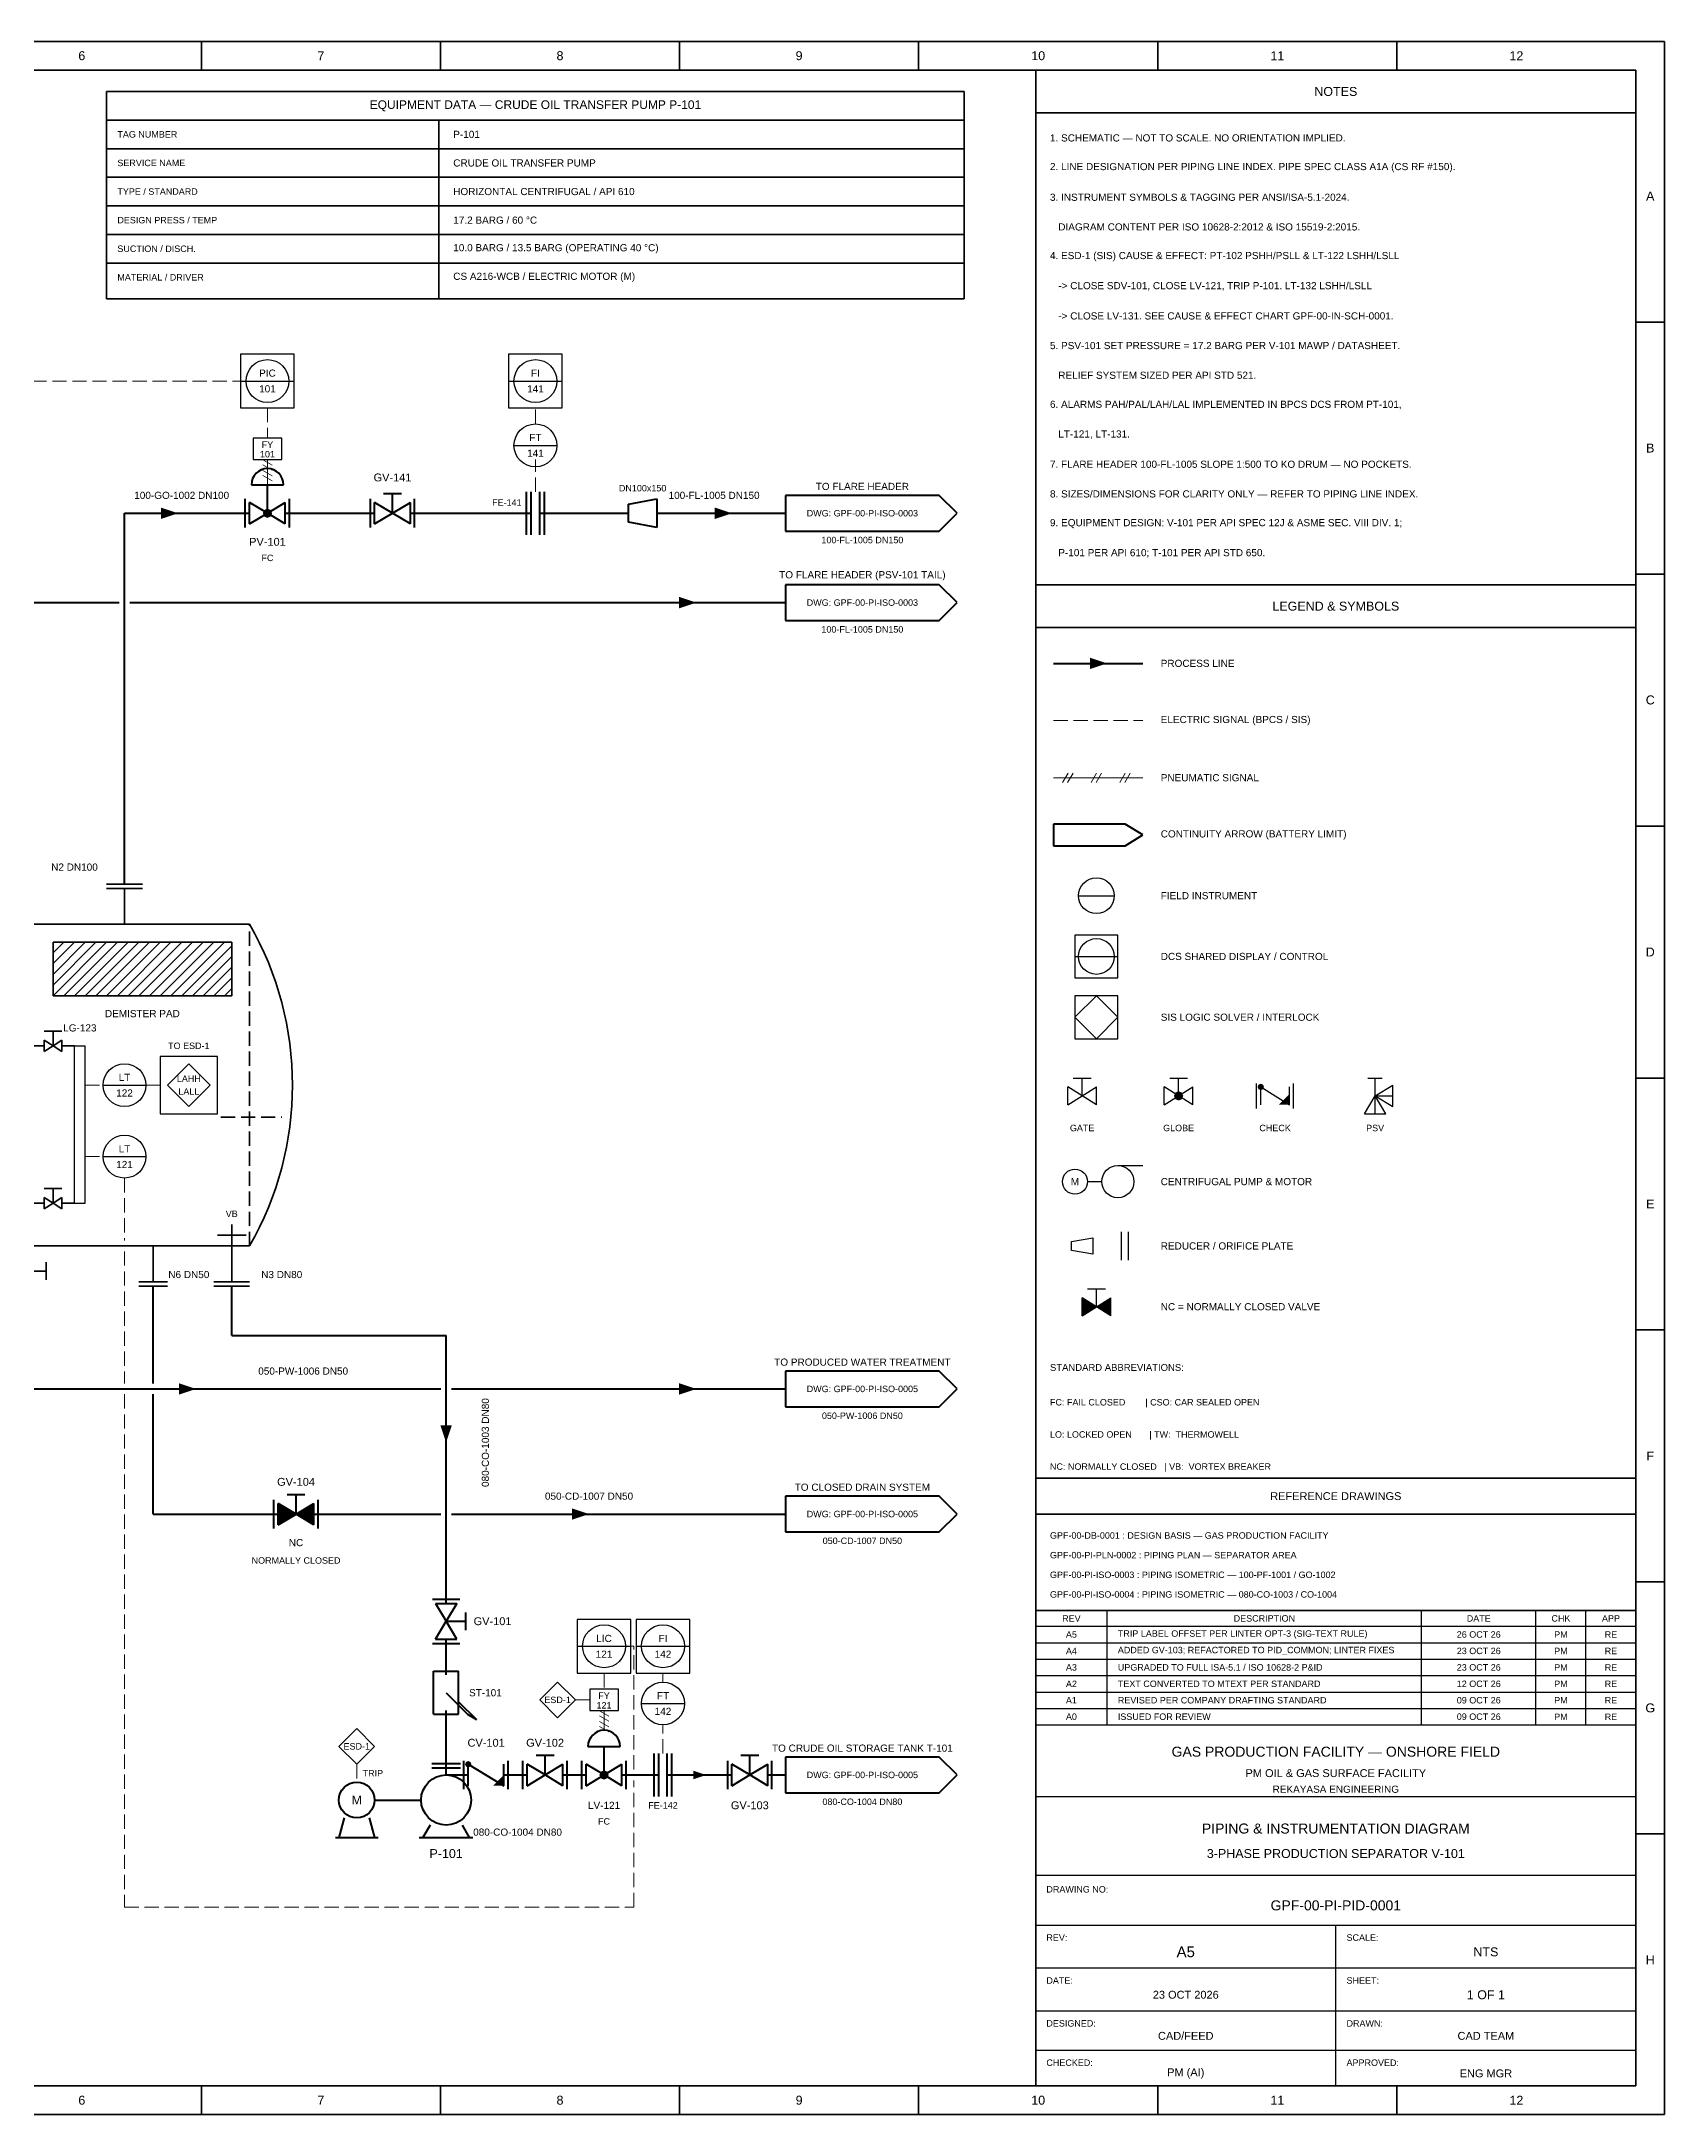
# Model space of a CAD drawing. Header units: millimetres. Extents: x 10 to 831, y 7 to 587.
# Drawn here: x 377 to 831, y 7 to 587 of the extents above; entities that cross this region are included whole.
import ezdxf

# ---------------------------------------------------------------- set-up
doc = ezdxf.new("R2010")
doc.units = ezdxf.units.MM
for name, color, linetype, lineweight in [('REF-EQUIP', 7, 'Continuous', 35), ('REF-FRAME', 7, 'Continuous', 35), ('REF-HATCH', 7, 'Continuous', 13), ('REF-PROC', 7, 'Continuous', 50), ('REF-SIG', 7, 'Continuous', 13), ('REF-SIGP', 7, 'Continuous', 13), ('REF-SYM', 7, 'Continuous', 25), ('REF-TEXT', 7, 'Continuous', 18), ('REF-TITLE', 7, 'Continuous', 25)]:
    doc.layers.add(name, color=color, linetype=linetype, lineweight=lineweight)
doc.styles.add('ARIAL', font='arial.ttf')

msp = doc.modelspace()

# ---------------------------------------------------------------- linework, layer by layer
at = {"layer": 'REF-EQUIP'}
for p, q in [((395, 573), (395, 515)), ((635, 573), (395, 573)), ((635, 515), (635, 573)), ((395, 565), (635, 565)), ((488, 515), (488, 565)), ((395, 557), (635, 557)), ((395, 549), (635, 549)), ((395, 541), (635, 541)), ((395, 533), (635, 533)), ((395, 525), (635, 525)), ((395, 515), (635, 515)), ((395, 351.2), (405, 351.2)), ((395, 350), (405, 350)), ((400, 340), (400, 350)), ((135, 340), (435, 340)), ((435, 339.6), (435, 340)), ((435, 334), (435, 338)), ((380, 335), (380, 320)), ((430, 335), (380, 335)), ((430, 320), (430, 335)), ((435, 328.4), (435, 332.4)), ((435, 322.8), (435, 326.8)), ((380, 320), (430, 320)), ((435, 317.2), (435, 321.2)), ((435, 311.6), (435, 315.6)), ((377.5, 310.1), (382.5, 310.1)), ((377.5, 304.4), (377.5, 307.6)), ((380, 306), (377.5, 307.6)), ((380, 306), (380, 310.1)), ((380, 306), (382.5, 307.6)), ((382.5, 304.4), (382.5, 307.6)), ((435, 306), (435, 310)), ((374, 306), (377.5, 306)), ((377.5, 304.4), (380, 306)), ((382.5, 304.4), (380, 306)), ((382.5, 306), (386, 306)), ((435, 300.4), (435, 304.4)), ((435, 294.8), (435, 298.8)), ((435, 289.2), (435, 293.2)), ((427, 286), (431, 286)), ((432.6, 286), (436.6, 286)), ((435, 283.6), (435, 287.6)), ((438.2, 286), (442.2, 286)), ((443.8, 286), (444, 286)), ((435, 278), (435, 282)), ((435, 272.4), (435, 276.4)), ((435, 266.8), (435, 270.8)), ((374, 262), (377.5, 262)), ((377.5, 266.1), (382.5, 266.1)), ((377.5, 260.4), (377.5, 263.6)), ((380, 262), (377.5, 263.6)), ((377.5, 260.4), (380, 262)), ((380, 262), (380, 266.1)), ((380, 262), (382.5, 263.6)), ((382.5, 260.4), (380, 262)), ((382.5, 260.4), (382.5, 263.6)), ((382.5, 262), (386, 262)), ((435, 261.2), (435, 265.2)), ((430, 250), (430, 256)), ((435, 255.6), (435, 259.6)), ((135, 250), (435, 250)), ((408, 250), (408, 240)), ((426, 253), (434, 253)), ((430, 250), (430, 240)), ((435, 250), (435, 254)), ((378.1, 240.5), (378.1, 245.5)), ((374, 243), (378.1, 243)), ((404, 240), (412, 240)), ((404, 238.8), (412, 238.8)), ((425, 240), (435, 240)), ((425, 238.8), (435, 238.8))]:
    msp.add_line(p, q, dxfattribs=at)
msp.add_arc((356.625, 295), 90.375, 330.137166, 389.862834, dxfattribs=at)
at = {"layer": 'REF-FRAME'}
for p, q in [((831, 587), (10, 587)), ((421.5, 579), (421.5, 587)), ((488.417, 579), (488.417, 587)), ((555.333, 579), (555.333, 587)), ((622.25, 579), (622.25, 587)), ((689.167, 579), (689.167, 587)), ((756.083, 579), (756.083, 587)), ((831, 7), (831, 587)), ((823, 579), (20, 579)), ((655, 15), (655, 579)), ((823, 15), (823, 579)), ((655, 567), (823, 567)), ((823, 508.5), (831, 508.5)), ((655, 435), (823, 435)), ((823, 438), (831, 438)), ((655, 423), (823, 423)), ((823, 367.5), (831, 367.5)), ((823, 297), (831, 297)), ((823, 226.5), (831, 226.5)), ((655, 185), (823, 185)), ((655, 175), (823, 175)), ((823, 156), (831, 156)), ((655, 148), (823, 148)), ((823, 85.5), (831, 85.5)), ((20, 15), (823, 15)), ((421.5, 7), (421.5, 15)), ((488.417, 7), (488.417, 15)), ((555.333, 7), (555.333, 15)), ((622.25, 7), (622.25, 15)), ((689.167, 7), (689.167, 15)), ((756.083, 7), (756.083, 15)), ((10, 7), (831, 7))]:
    msp.add_line(p, q, dxfattribs=at)
at = {"layer": 'REF-HATCH'}
for p, q in [((380, 320), (395, 335)), ((380, 323), (392, 335)), ((380, 326), (389, 335)), ((380, 329), (386, 335)), ((380, 332), (383, 335)), ((383, 320), (398, 335)), ((386, 320), (401, 335)), ((389, 320), (404, 335)), ((392, 320), (407, 335)), ((395, 320), (410, 335)), ((398, 320), (413, 335)), ((401, 320), (416, 335)), ((404, 320), (419, 335)), ((407, 320), (422, 335)), ((410, 320), (425, 335)), ((413, 320), (428, 335)), ((416, 320), (430, 334)), ((419, 320), (430, 331)), ((422, 320), (430, 328)), ((425, 320), (430, 325)), ((428, 320), (430, 322))]:
    msp.add_line(p, q, dxfattribs=at)
at = {"layer": 'REF-PROC'}
for p, q in [((433.8, 451), (433.8, 459)), ((435.5, 463), (444.5, 463)), ((440, 455), (440, 463)), ((446.2, 451), (446.2, 459)), ((468.8, 451), (468.8, 459)), ((472.5, 460.5), (477.5, 460.5)), ((475, 455), (475, 460.5)), ((481.2, 451), (481.2, 459)), ((512.5, 449), (512.5, 461)), ((513.8, 449), (513.8, 461)), ((516.2, 449), (516.2, 461)), ((517.5, 449), (517.5, 461)), ((541, 457.5), (549, 459)), ((549, 459), (549, 451)), ((585, 460), (585, 450)), ((628, 460), (585, 460)), ((633, 455), (628, 460)), ((400, 351.2), (400, 455)), ((400, 455), (435, 455)), ((435, 452), (435, 458)), ((440, 455), (435, 458)), ((435, 452), (440, 455)), ((440, 455), (445, 458)), ((445, 452), (440, 455)), ((445, 452), (445, 458)), ((445, 455), (470, 455)), ((470, 452), (470, 458)), ((475, 455), (470, 458)), ((470, 452), (475, 455)), ((475, 455), (480, 458)), ((480, 452), (475, 455)), ((480, 452), (480, 458)), ((480, 455), (513.8, 455)), ((516.2, 455), (541, 455)), ((541, 452.5), (541, 457.5)), ((549, 451), (541, 452.5)), ((549, 455), (585, 455)), ((628, 450), (633, 455)), ((585, 450), (628, 450)), ((585, 435), (585, 425)), ((628, 435), (585, 435)), ((633, 430), (628, 435)), ((163, 430), (398.5, 430)), ((401.5, 430), (585, 430)), ((628, 425), (633, 430)), ((585, 425), (628, 425)), ((660, 413), (685, 413)), ((660, 368), (660, 362)), ((680, 368), (660, 368)), ((685, 365), (680, 368)), ((660, 362), (680, 362)), ((680, 362), (685, 365)), ((408, 211.5), (408, 238.8)), ((430, 225), (430, 238.8)), ((430, 225), (490, 225)), ((490, 150), (490, 225)), ((585, 215), (585, 205)), ((628, 215), (585, 215)), ((633, 210), (628, 215)), ((366.2, 210), (488.5, 210)), ((491.5, 210), (585, 210)), ((628, 205), (633, 210)), ((408, 175), (408, 208.5)), ((585, 205), (628, 205)), ((445.5, 180.5), (450.5, 180.5)), ((448, 175), (448, 180.5)), ((585, 180), (585, 170)), ((628, 180), (585, 180)), ((633, 175), (628, 180)), ((408, 175), (443, 175)), ((441.8, 171), (441.8, 179)), ((443, 172), (443, 178)), ((448, 175), (443, 178)), ((443, 172), (448, 175)), ((448, 175), (453, 178)), ((453, 172), (448, 175)), ((453, 172), (453, 178)), ((453, 175), (488.5, 175)), ((454.2, 171), (454.2, 179)), ((491.5, 175), (585, 175)), ((628, 170), (633, 175)), ((585, 170), (628, 170)), ((486.2, 151.2), (493.8, 151.2)), ((487, 150), (490, 145)), ((487, 150), (493, 150)), ((487, 140), (490, 145)), ((493, 150), (490, 145)), ((490, 145), (495.5, 145)), ((493, 140), (490, 145)), ((495.5, 142.5), (495.5, 147.5)), ((487, 140), (493, 140)), ((490, 130), (490, 140)), ((486.2, 138.8), (493.8, 138.8)), ((486.5, 119), (486.5, 131)), ((486.5, 131), (493.5, 131)), ((493.5, 119), (493.5, 131)), ((490, 125), (496, 119)), ((493.5, 122.5), (498.5, 117.5)), ((486.5, 119), (493.5, 119)), ((490, 104), (490, 120)), ((496, 119), (498.5, 117.5)), ((486, 105.2), (494, 105.2)), ((495, 98), (495, 106)), ((496.2, 99), (496.2, 105)), ((496.2, 105), (506.2, 99)), ((506.2, 99), (506.2, 105)), ((507.4, 98), (507.4, 106)), ((511.5, 98), (511.5, 106)), ((512.7, 99), (512.7, 105)), ((517.7, 102), (512.7, 105)), ((515.2, 107.5), (520.2, 107.5)), ((517.7, 102), (517.7, 107.5)), ((517.7, 102), (522.7, 105)), ((522.7, 99), (522.7, 105)), ((523.9, 98), (523.9, 106)), ((528, 98), (528, 106)), ((529.2, 99), (529.2, 105)), ((534.2, 102), (529.2, 105)), ((529.7, 110), (538.7, 110)), ((534.2, 102), (534.2, 110)), ((534.2, 102), (539.2, 105)), ((539.2, 99), (539.2, 105)), ((540.4, 98), (540.4, 106)), ((548.2, 96), (548.2, 108)), ((549.5, 96), (549.5, 108)), ((551.9, 96), (551.9, 108)), ((553.2, 96), (553.2, 108)), ((568.8, 98), (568.8, 106)), ((570, 99), (570, 105)), ((575, 102), (570, 105)), ((572.5, 107.5), (577.5, 107.5)), ((575, 102), (575, 107.5)), ((575, 102), (580, 105)), ((580, 99), (580, 105)), ((581.2, 98), (581.2, 106)), ((585, 107), (585, 97)), ((628, 107), (585, 107)), ((633, 102), (628, 107)), ((486, 104), (494, 104)), ((490, 102), (490, 104)), ((490, 102), (496.2, 102)), ((506.2, 102), (512.7, 102)), ((512.7, 99), (517.7, 102)), ((522.7, 99), (517.7, 102)), ((522.7, 102), (529.2, 102)), ((529.2, 99), (534.2, 102)), ((539.2, 99), (534.2, 102)), ((539.2, 102), (549.5, 102)), ((551.9, 102), (570, 102)), ((570, 99), (575, 102)), ((580, 99), (575, 102)), ((580, 102), (585, 102)), ((628, 97), (633, 102)), ((470, 95), (483, 95)), ((585, 97), (628, 97)), ((461.5, 90), (460, 84.5)), ((468.5, 90), (470, 84.5)), ((485.5, 88), (483.5, 84.5)), ((494.5, 88), (496.5, 84.5)), ((459, 84.5), (471, 84.5)), ((482.5, 84.5), (497.5, 84.5))]:
    msp.add_line(p, q, dxfattribs=at)
for centre, radius in [((465, 95), 5), ((490, 95), 7)]:
    msp.add_circle(centre, radius, dxfattribs=at)
for centre in [(440, 463), (534.2, 110)]:
    msp.add_arc(centre, 4.5, 0, 180, dxfattribs=at)
for points in [[(415, 455), (410.2, 456.6), (410.2, 453.4)], [(440, 455), (439.081, 455.919), (438.7, 455)], [(440, 455), (438.7, 455), (439.081, 454.081)], [(440, 455), (440, 456.3), (439.081, 455.919)], [(440, 455), (439.081, 454.081), (440, 453.7)], [(440, 455), (440.919, 455.919), (440, 456.3)], [(440, 455), (441.3, 455), (440.919, 455.919)], [(440, 455), (440, 453.7), (440.919, 454.081)], [(440, 455), (440.919, 454.081), (441.3, 455)], [(570, 455), (565.2, 456.6), (565.2, 453.4)], [(560, 430), (555.2, 431.6), (555.2, 428.4)], [(675, 413), (670.2, 414.6), (670.2, 411.4)], [(695, 292), (694.081, 292.919), (693.7, 292)], [(695, 292), (693.7, 292), (694.081, 291.081)], [(695, 292), (695, 293.3), (694.081, 292.919)], [(695, 292), (694.081, 291.081), (695, 290.7)], [(695, 292), (695.919, 292.919), (695, 293.3)], [(695, 292), (696.3, 292), (695.919, 292.919)], [(695, 292), (695, 290.7), (695.919, 291.081)], [(695, 292), (695.919, 291.081), (696.3, 292)], [(718, 294.5), (717.364, 295.136), (717.1, 294.5)], [(718, 294.5), (717.1, 294.5), (717.364, 293.864)], [(718, 294.5), (718, 295.4), (717.364, 295.136)], [(718, 294.5), (717.364, 293.864), (718, 293.6)], [(718, 294.5), (718.636, 295.136), (718, 295.4)], [(718, 294.5), (718.9, 294.5), (718.636, 295.136)], [(718, 294.5), (718, 293.6), (718.636, 293.864)], [(718, 294.5), (718.636, 293.864), (718.9, 294.5)], [(726, 289.5), (723, 289.5), (726, 292.5)], [(668, 230.5), (672, 233), (668, 235.5)], [(676, 230.5), (672, 233), (676, 235.5)], [(420, 210), (415.2, 211.6), (415.2, 208.4)], [(560, 210), (555.2, 211.6), (555.2, 208.4)], [(490, 195), (488.4, 199.8), (491.6, 199.8)], [(443, 172), (448, 175), (443, 178)], [(453, 172), (448, 175), (453, 178)], [(530, 175), (525.2, 176.6), (525.2, 173.4)], [(496.2, 105), (495.564, 105.636), (495.3, 105)], [(496.2, 105), (495.3, 105), (495.564, 104.364)], [(496.2, 105), (496.2, 105.9), (495.564, 105.636)], [(496.2, 105), (495.564, 104.364), (496.2, 104.1)], [(496.2, 105), (496.836, 105.636), (496.2, 105.9)], [(496.2, 105), (497.1, 105), (496.836, 105.636)], [(496.2, 105), (496.2, 104.1), (496.836, 104.364)], [(496.2, 105), (496.836, 104.364), (497.1, 105)], [(506.2, 99), (503.2, 99), (506.2, 102)], [(534.2, 102), (533.281, 102.919), (532.9, 102)], [(534.2, 102), (532.9, 102), (533.281, 101.081)], [(534.2, 102), (534.2, 103.3), (533.281, 102.919)], [(534.2, 102), (533.281, 101.081), (534.2, 100.7)], [(534.2, 102), (535.119, 102.919), (534.2, 103.3)], [(534.2, 102), (535.5, 102), (535.119, 102.919)], [(534.2, 102), (534.2, 100.7), (535.119, 101.081)], [(534.2, 102), (535.119, 101.081), (535.5, 102)], [(562.8, 102), (559.2, 103.2), (559.2, 100.8)]]:
    msp.add_solid(points, dxfattribs=at)
at = {"layer": 'REF-SIG'}
for p, q in [((374.2, 492), (378.2, 492)), ((379.8, 492), (383.8, 492)), ((385.4, 492), (389.4, 492)), ((391, 492), (395, 492)), ((396.6, 492), (400.6, 492)), ((402.2, 492), (406.2, 492)), ((407.8, 492), (411.8, 492)), ((413.4, 492), (417.4, 492)), ((419, 492), (423, 492)), ((424.6, 492), (428.6, 492)), ((430.2, 492), (432.5, 492)), ((440, 484.5), (440, 480.5)), ((515, 480), (515, 484)), ((440, 478.9), (440, 476)), ((515, 466.6), (515, 470)), ((515, 461), (515, 465)), ((660, 397), (664, 397)), ((665.6, 397), (669.6, 397)), ((671.2, 397), (675.2, 397)), ((676.8, 397), (680.8, 397)), ((682.4, 397), (685, 397)), ((389, 295), (393, 295)), ((406, 295), (410, 295)), ((389, 275), (393, 275)), ((400, 269), (400, 265)), ((400, 263.4), (400, 259.4)), ((400, 257.8), (400, 253.8)), ((400, 252.2), (400, 251.5)), ((400, 248.5), (400, 244.5)), ((400, 242.9), (400, 238.9)), ((400, 237.3), (400, 233.3)), ((400, 231.7), (400, 227.7)), ((400, 226.1), (400, 222.1)), ((400, 220.5), (400, 216.5)), ((400, 214.9), (400, 211.5)), ((400, 208.5), (400, 204.5)), ((400, 202.9), (400, 198.9)), ((400, 197.3), (400, 193.3)), ((400, 191.7), (400, 187.7)), ((400, 186.1), (400, 182.1)), ((400, 180.5), (400, 176.5)), ((400, 174.9), (400, 170.9)), ((400, 169.3), (400, 165.3)), ((400, 163.7), (400, 159.7)), ((400, 158.1), (400, 154.1)), ((400, 152.5), (400, 148.5)), ((400, 146.9), (400, 142.9)), ((400, 141.3), (400, 137.3)), ((400, 135.7), (400, 131.7)), ((542.5, 138), (541.7, 138)), ((542.5, 137.1), (542.5, 138)), ((542.5, 131.5), (542.5, 135.5)), ((400, 130.1), (400, 126.1)), ((534.2, 130.5), (534.2, 126.5)), ((542.5, 125.9), (542.5, 129.9)), ((550.7, 128), (550.7, 130.5)), ((400, 124.5), (400, 120.5)), ((526.2, 123), (530.2, 123)), ((542.5, 120.3), (542.5, 124.3)), ((400, 118.9), (400, 114.9)), ((542.5, 114.7), (542.5, 118.7)), ((550.7, 113.6), (550.7, 116)), ((400, 113.3), (400, 109.3)), ((542.5, 109.1), (542.5, 113.1)), ((550.7, 108), (550.7, 112)), ((400, 107.7), (400, 103.7)), ((465, 105), (465, 101)), ((542.5, 103.5), (542.5, 107.5)), ((400, 102.1), (400, 98.1)), ((542.5, 98.6), (542.5, 100.5)), ((400, 96.5), (400, 92.5)), ((542.5, 93), (542.5, 97)), ((400, 90.9), (400, 86.9)), ((542.5, 87.4), (542.5, 91.4)), ((400, 85.3), (400, 81.3)), ((542.5, 81.8), (542.5, 85.8)), ((400, 79.7), (400, 75.7)), ((542.5, 76.2), (542.5, 80.2)), ((400, 74.1), (400, 70.1)), ((542.5, 70.6), (542.5, 74.6)), ((400, 68.5), (400, 65)), ((400, 65), (404, 65)), ((405.6, 65), (409.6, 65)), ((411.2, 65), (415.2, 65)), ((416.8, 65), (420.8, 65)), ((422.4, 65), (426.4, 65)), ((428, 65), (432, 65)), ((433.6, 65), (437.6, 65)), ((439.2, 65), (443.2, 65)), ((444.8, 65), (448.8, 65)), ((450.4, 65), (454.4, 65)), ((456, 65), (460, 65)), ((461.6, 65), (465.6, 65)), ((467.2, 65), (471.2, 65)), ((472.8, 65), (476.8, 65)), ((478.4, 65), (482.4, 65)), ((484, 65), (488, 65)), ((489.6, 65), (493.6, 65)), ((495.2, 65), (499.2, 65)), ((500.8, 65), (504.8, 65)), ((506.4, 65), (510.4, 65)), ((512, 65), (516, 65)), ((517.6, 65), (521.6, 65)), ((523.2, 65), (527.2, 65)), ((528.8, 65), (532.8, 65)), ((534.4, 65), (538.4, 65)), ((540, 65), (542.5, 65)), ((542.5, 65), (542.5, 69))]:
    msp.add_line(p, q, dxfattribs=at)
at = {"layer": 'REF-SIGP'}
for p, q in [((438.701, 469.95), (441.299, 468.45)), ((440, 470), (440, 462.5)), ((438.701, 468.55), (441.299, 467.05)), ((438.701, 466.95), (441.299, 465.45)), ((438.701, 465.55), (441.299, 464.05)), ((660, 381), (685, 381)), ((662.55, 379.701), (664.05, 382.299)), ((663.95, 379.701), (665.45, 382.299)), ((670.55, 379.701), (672.05, 382.299)), ((671.95, 379.701), (673.45, 382.299)), ((678.55, 379.701), (680.05, 382.299)), ((679.95, 379.701), (681.45, 382.299)), ((532.901, 119.95), (535.499, 118.45)), ((532.901, 118.55), (535.499, 117.05)), ((532.901, 116.95), (535.499, 115.45)), ((534.2, 120), (534.2, 114.5)), ((532.901, 115.55), (535.499, 114.05))]:
    msp.add_line(p, q, dxfattribs=at)
at = {"layer": 'REF-SYM'}
for p, q in [((432.5, 499.5), (432.5, 484.5)), ((447.5, 499.5), (432.5, 499.5)), ((447.5, 484.5), (447.5, 499.5)), ((507.5, 499.5), (507.5, 484.5)), ((522.5, 499.5), (507.5, 499.5)), ((522.5, 484.5), (522.5, 499.5)), ((432.5, 492), (447.5, 492)), ((507.5, 492), (522.5, 492)), ((432.5, 484.5), (447.5, 484.5)), ((507.5, 484.5), (522.5, 484.5)), ((436, 476), (436, 470)), ((444, 476), (436, 476)), ((444, 470), (444, 476)), ((436, 470), (444, 470)), ((509, 474), (521, 474)), ((667, 348), (677, 348)), ((666, 337), (666, 325)), ((678, 337), (666, 337)), ((678, 325), (678, 337)), ((666, 331), (678, 331)), ((666, 325), (678, 325)), ((666, 314), (672, 320)), ((666, 320), (666, 308)), ((678, 320), (666, 320)), ((672, 320), (678, 314)), ((678, 308), (678, 320)), ((672, 308), (666, 314)), ((678, 314), (672, 308)), ((666, 308), (678, 308)), ((386, 262), (386, 306)), ((386, 306), (389, 306)), ((389, 262), (389, 306)), ((410, 303), (410, 287)), ((426, 303), (410, 303)), ((426, 287), (426, 303)), ((412, 295), (418, 301)), ((418, 301), (424, 295)), ((665.5, 297), (670.5, 297)), ((668, 292), (668, 297)), ((692.5, 297), (697.5, 297)), ((695, 292), (695, 297)), ((748, 297), (752, 297)), ((750, 292), (750, 297)), ((394, 295), (406, 295)), ((418, 289), (412, 295)), ((424, 295), (418, 289)), ((664, 289.5), (664, 294.5)), ((668, 292), (664, 294.5)), ((664, 289.5), (668, 292)), ((668, 292), (672, 294.5)), ((672, 289.5), (668, 292)), ((672, 289.5), (672, 294.5)), ((691, 289.5), (691, 294.5)), ((695, 292), (691, 294.5)), ((691, 289.5), (695, 292)), ((695, 292), (699, 294.5)), ((699, 289.5), (695, 292)), ((699, 289.5), (699, 294.5)), ((716.8, 288.5), (716.8, 295.5)), ((718, 289.5), (718, 294.5)), ((718, 294.5), (726, 289.5)), ((726, 289.5), (726, 294.5)), ((727.2, 288.5), (727.2, 295.5)), ((747, 287), (750, 292)), ((750, 292), (755, 295)), ((750, 287), (750, 292)), ((750, 292), (755, 289)), ((750, 292), (755, 292)), ((753, 287), (750, 292)), ((755, 289), (755, 295)), ((410, 287), (426, 287)), ((747, 287), (753, 287)), ((394, 275), (406, 275)), ((669.5, 268), (673.5, 268)), ((678, 272.5), (685, 272.5)), ((386, 262), (389, 262)), ((665, 251.25), (671, 252.25)), ((665, 248.75), (665, 251.25)), ((671, 252.25), (671, 247.75)), ((679, 246), (679, 254)), ((681, 246), (681, 254)), ((671, 247.75), (665, 248.75)), ((669.5, 238), (674.5, 238)), ((672, 233), (672, 238)), ((668, 230.5), (668, 235.5)), ((672, 233), (668, 235.5)), ((668, 230.5), (672, 233)), ((672, 233), (676, 235.5)), ((676, 230.5), (672, 233)), ((676, 230.5), (676, 235.5)), ((526.7, 145.5), (526.7, 130.5)), ((541.7, 145.5), (526.7, 145.5)), ((541.7, 130.5), (541.7, 145.5)), ((543.2, 145.5), (543.2, 130.5)), ((558.2, 145.5), (543.2, 145.5)), ((558.2, 130.5), (558.2, 145.5)), ((526.7, 138), (541.7, 138)), ((543.2, 138), (558.2, 138)), ((516.2, 123), (521.2, 128)), ((521.2, 128), (526.2, 123)), ((526.7, 130.5), (541.7, 130.5)), ((543.2, 130.5), (558.2, 130.5)), ((521.2, 118), (516.2, 123)), ((526.2, 123), (521.2, 118)), ((530.2, 126), (530.2, 120)), ((538.2, 126), (530.2, 126)), ((538.2, 120), (538.2, 126)), ((544.7, 122), (556.7, 122)), ((530.2, 120), (538.2, 120)), ((460, 110), (465, 115)), ((465, 115), (470, 110)), ((465, 105), (460, 110)), ((470, 110), (465, 105))]:
    msp.add_line(p, q, dxfattribs=at)
for centre, radius in [((440, 492), 6), ((515, 492), 6), ((515, 474), 6), ((672, 348), 5), ((672, 331), 5), ((400, 295), 6), ((400, 275), 6), ((666, 268), 3.5), ((678, 268), 4.5), ((534.2, 138), 6), ((550.7, 138), 6), ((550.7, 122), 6)]:
    msp.add_circle(centre, radius, dxfattribs=at)
at = {"layer": 'REF-TITLE'}
for p, q in [((675, 116), (675, 148)), ((763, 116), (763, 148)), ((795, 116), (795, 148)), ((809, 116), (809, 148)), ((655, 143.6), (823, 143.6)), ((655, 139), (823, 139)), ((655, 134.4), (823, 134.4)), ((655, 129.8), (823, 129.8)), ((655, 125.2), (823, 125.2)), ((655, 120.6), (823, 120.6)), ((655, 116), (823, 116)), ((655, 96), (823, 96)), ((655, 74), (823, 74)), ((655, 60), (823, 60)), ((739, 15), (739, 60)), ((655, 48), (823, 48)), ((655, 36), (823, 36)), ((655, 25), (823, 25))]:
    msp.add_line(p, q, dxfattribs=at)

# ---------------------------------------------------------------- texts
at = {"layer": 'REF-TEXT', "style": 'ARIAL'}
for s, insert, char_height, attachment_point in [('6', (388.042, 583), 2.5, 5), ('7', (454.958, 583), 2.5, 5), ('8', (521.875, 583), 2.5, 5), ('9', (588.792, 583), 2.5, 5), ('10', (655.708, 583), 2.5, 5), ('11', (722.625, 583), 2.5, 5), ('12', (789.542, 583), 2.5, 5), ('NOTES', (739, 573), 2.5, 5), ('EQUIPMENT DATA — CRUDE OIL TRANSFER PUMP P-101', (515, 569), 2.4, 5), ('TAG NUMBER', (398, 561), 1.8, 4), ('P-101', (492, 561), 2, 4), ('1. SCHEMATIC — NOT TO SCALE. NO ORIENTATION IMPLIED.', (659, 560), 2, 4), ('SERVICE NAME', (398, 553), 1.8, 4), ('CRUDE OIL TRANSFER PUMP', (492, 553), 2, 4), ('2. LINE DESIGNATION PER PIPING LINE INDEX. PIPE SPEC CLASS A1A (CS RF #150).', (659, 551.7), 2, 4), ('TYPE / STANDARD', (398, 545), 1.8, 4), ('HORIZONTAL CENTRIFUGAL / API 610', (492, 545), 2, 4), ('3. INSTRUMENT SYMBOLS & TAGGING PER ANSI/ISA-5.1-2024.', (659, 543.4), 2, 4), ('A', (827, 543.75), 2.5, 5), ('DESIGN PRESS / TEMP', (398, 537), 1.8, 4), ('17.2 BARG / 60 °C', (492, 537), 2, 4), ('   DIAGRAM CONTENT PER ISO 10628-2:2012 & ISO 15519-2:2015.', (659, 535.1), 2, 4), ('SUCTION / DISCH.', (398, 529), 1.8, 4), ('10.0 BARG / 13.5 BARG (OPERATING 40 °C)', (492, 529), 2, 4), ('4. ESD-1 (SIS) CAUSE & EFFECT: PT-102 PSHH/PSLL & LT-122 LSHH/LSLL', (659, 526.8), 2, 4), ('MATERIAL / DRIVER', (398, 521), 1.8, 4), ('CS A216-WCB / ELECTRIC MOTOR (M)', (492, 521), 2, 4), ('   -> CLOSE SDV-101, CLOSE LV-121, TRIP P-101. LT-132 LSHH/LSLL', (659, 518.5), 2, 4), ('   -> CLOSE LV-131. SEE CAUSE & EFFECT CHART GPF-00-IN-SCH-0001.', (659, 510.2), 2, 4), ('5. PSV-101 SET PRESSURE = 17.2 BARG PER V-101 MAWP / DATASHEET.', (659, 501.9), 2, 4), ('PIC', (440, 494.2), 2, 5), ('FI', (515, 494.2), 2, 5), ('   RELIEF SYSTEM SIZED PER API STD 521.', (659, 493.6), 2, 4), ('101', (440, 489.8), 2, 5), ('141', (515, 489.8), 2, 5), ('6. ALARMS PAH/PAL/LAH/LAL IMPLEMENTED IN BPCS DCS FROM PT-101,', (659, 485.3), 2, 4), ('FT', (515, 476.2), 2, 5), ('   LT-121, LT-131.', (659, 477), 2, 4), ('101', (440, 471.5), 1.8, 5), ('FY', (440, 474.2), 1.8, 5), ('141', (515, 471.8), 2, 5), ('B', (827, 473.25), 2.5, 5), ('GV-141', (475, 465), 2.2, 5), ('7. FLARE HEADER 100-FL-1005 SLOPE 1:500 TO KO DRUM — NO POCKETS.', (659, 468.7), 2, 4), ('100-GO-1002 DN100', (416, 460), 2, 5), ('FE-141', (507, 458), 1.8, 5), ('DN100x150', (545, 462), 1.8, 5), ('100-FL-1005 DN150', (565, 460), 2, 5), ('TO FLARE HEADER', (606.5, 462.5), 2, 5), ('8. SIZES/DIMENSIONS FOR CLARITY ONLY — REFER TO PIPING LINE INDEX.', (659, 460.4), 2, 4), ('DWG: GPF-00-PI-ISO-0003', (606.5, 455), 1.8, 5), ('9. EQUIPMENT DESIGN: V-101 PER API SPEC 12J & ASME SEC. VIII DIV. 1;', (659, 452.1), 2, 4), ('PV-101', (440, 447), 2.2, 5), ('100-FL-1005 DN150', (606.5, 447.5), 1.8, 5), ('FC', (440, 442.5), 1.8, 5), ('   P-101 PER API 610; T-101 PER API STD 650.', (659, 443.8), 2, 4), ('TO FLARE HEADER (PSV-101 TAIL)', (606.5, 437.5), 2, 5), ('DWG: GPF-00-PI-ISO-0003', (606.5, 430), 1.8, 5), ('LEGEND & SYMBOLS', (739, 429), 2.5, 5), ('100-FL-1005 DN150', (606.5, 422.5), 1.8, 5), ('PROCESS LINE', (690, 413), 2, 4), ('C', (827, 402.75), 2.5, 5), ('ELECTRIC SIGNAL (BPCS / SIS)', (690, 397), 2, 4), ('PNEUMATIC SIGNAL', (690, 381), 2, 4), ('CONTINUITY ARROW (BATTERY LIMIT)', (690, 365), 2, 4), ('N2 DN100', (386, 356), 2, 5), ('FIELD INSTRUMENT', (690, 348), 2, 4), ('DCS SHARED DISPLAY / CONTROL', (690, 331), 2, 4), ('D', (827, 332.25), 2.5, 5), ('DEMISTER PAD', (405, 315), 2, 5), ('SIS LOGIC SOLVER / INTERLOCK', (690, 314), 2, 4), ('LG-123', (387.5, 311), 2, 5), ('TO ESD-1', (418, 306), 1.8, 5), ('LT', (400, 297.2), 2, 5), ('LAHH', (418, 296.8), 1.8, 5), ('122', (400, 292.8), 2, 5), ('LALL', (418, 293.2), 1.8, 5), ('GATE', (668, 283), 1.8, 5), ('GLOBE', (695, 283), 1.8, 5), ('CHECK', (722, 283), 1.8, 5), ('PSV', (750, 283), 1.8, 5), ('121', (400, 272.8), 2, 5), ('LT', (400, 277.2), 2, 5), ('M', (666, 268), 2, 5), ('CENTRIFUGAL PUMP & MOTOR', (690, 268), 2, 4), ('E', (827, 261.75), 2.5, 5), ('VB', (430, 259), 1.8, 5), ('REDUCER / ORIFICE PLATE', (690, 250), 2, 4), ('N6 DN50', (418, 242), 2, 5), ('N3 DN80', (444, 242), 2, 5), ('NC = NORMALLY CLOSED VALVE', (690, 233), 2, 4), ('050-PW-1006 DN50', (450, 215), 2, 5), ('TO PRODUCED WATER TREATMENT', (606.5, 217.5), 2, 5), ('STANDARD ABBREVIATIONS:', (659, 216), 1.9, 4), ('DWG: GPF-00-PI-ISO-0005', (606.5, 210), 1.8, 5), ('050-PW-1006 DN50', (606.5, 202.5), 1.8, 5), ('FC: FAIL CLOSED        | CSO: CAR SEALED OPEN', (659, 206), 1.8, 4), ('LO: LOCKED OPEN       | TW:  THERMOWELL', (659, 197), 1.8, 4), ('F', (827, 191.25), 2.5, 5), ('NC: NORMALLY CLOSED   | VB:  VORTEX BREAKER', (659, 188), 1.8, 4), ('GV-104', (448, 184), 2.2, 5), ('050-CD-1007 DN50', (530, 180), 2, 5), ('TO CLOSED DRAIN SYSTEM', (606.5, 182.5), 2, 5), ('REFERENCE DRAWINGS', (739, 180), 2.2, 5), ('DWG: GPF-00-PI-ISO-0005', (606.5, 175), 1.8, 5), ('050-CD-1007 DN50', (606.5, 167.5), 1.8, 5), ('GPF-00-DB-0001 : DESIGN BASIS — GAS PRODUCTION FACILITY', (659, 169), 1.8, 4), ('NORMALLY CLOSED', (448, 162), 1.8, 5), ('NC', (448, 167), 2, 5), ('GPF-00-PI-PLN-0002 : PIPING PLAN — SEPARATOR AREA', (659, 163.5), 1.8, 4), ('GPF-00-PI-ISO-0003 : PIPING ISOMETRIC — 100-PF-1001 / GO-1002', (659, 158), 1.8, 4), ('GPF-00-PI-ISO-0004 : PIPING ISOMETRIC — 080-CO-1003 / CO-1004', (659, 152.5), 1.8, 4), ('GV-101', (503, 145), 2.2, 5), ('REV', (665, 145.8), 1.8, 5), ('DESCRIPTION', (719, 145.8), 1.8, 5), ('DATE', (779, 145.8), 1.8, 5), ('CHK', (802, 145.8), 1.8, 5), ('APP', (816, 145.8), 1.8, 5), ('LIC', (534.2, 140.2), 2, 5), ('FI', (550.7, 140.2), 2, 5), ('A5', (665, 141.3), 1.8, 5), ('TRIP LABEL OFFSET PER LINTER OPT-3 (SIG-TEXT RULE)', (678, 141.3), 1.8, 4), ('26 OCT 26', (779, 141.3), 1.8, 5), ('PM', (802, 141.3), 1.8, 5), ('RE', (816, 141.3), 1.8, 5), ('121', (534.2, 135.8), 2, 5), ('142', (550.7, 135.8), 2, 5), ('A4', (665, 136.7), 1.8, 5), ('ADDED GV-103; REFACTORED TO PID_COMMON; LINTER FIXES', (678, 136.7), 1.8, 4), ('23 OCT 26', (779, 136.7), 1.8, 5), ('PM', (802, 136.7), 1.8, 5), ('RE', (816, 136.7), 1.8, 5), ('A3', (665, 132.1), 1.8, 5), ('A2', (665, 127.5), 1.8, 5), ('TEXT CONVERTED TO MTEXT PER STANDARD', (678, 127.5), 1.8, 4), ('UPGRADED TO FULL ISA-5.1 / ISO 10628-2 P&ID', (678, 132.1), 1.8, 4), ('23 OCT 26', (779, 132.1), 1.8, 5), ('12 OCT 26', (779, 127.5), 1.8, 5), ('PM', (802, 132.1), 1.8, 5), ('PM', (802, 127.5), 1.8, 5), ('RE', (816, 132.1), 1.8, 5), ('RE', (816, 127.5), 1.8, 5), ('ST-101', (501, 125), 2, 5), ('ESD-1', (521.2, 123), 1.8, 5), ('121', (534.2, 121.5), 1.8, 5), ('FY', (534.2, 124.2), 1.8, 5), ('FT', (550.7, 124.2), 2, 5), ('A1', (665, 122.9), 1.8, 5), ('REVISED PER COMPANY DRAFTING STANDARD', (678, 122.9), 1.8, 4), ('09 OCT 26', (779, 122.9), 1.8, 5), ('PM', (802, 122.9), 1.8, 5), ('RE', (816, 122.9), 1.8, 5), ('G', (827, 120.75), 2.5, 5), ('142', (550.7, 119.8), 2, 5), ('A0', (665, 118.3), 1.8, 5), ('ISSUED FOR REVIEW', (678, 118.3), 1.8, 4), ('09 OCT 26', (779, 118.3), 1.8, 5), ('PM', (802, 118.3), 1.8, 5), ('RE', (816, 118.3), 1.8, 5), ('ESD-1', (465, 110), 1.8, 5), ('CV-101', (501.2, 111), 2.2, 5), ('GV-102', (517.7, 111), 2.2, 5), ('TO CRUDE OIL STORAGE TANK T-101', (606.5, 109.5), 2, 5), ('GAS PRODUCTION FACILITY — ONSHORE FIELD', (739, 108.5), 2.8, 5), ('TRIP', (469.5, 102.5), 1.8, 5), ('DWG: GPF-00-PI-ISO-0005', (606.5, 102), 1.8, 5), ('PM OIL & GAS SURFACE FACILITY', (739, 102.5), 2.2, 5), ('REKAYASA ENGINEERING', (739, 98), 2, 5), ('M', (465, 95), 2.5, 5), ('LV-121', (534.2, 93.5), 2, 5), ('FE-142', (550.7, 93.5), 1.8, 5), ('GV-103', (575, 93.5), 2.2, 5), ('080-CO-1004 DN80', (606.5, 94.5), 1.8, 5), ('080-CO-1004 DN80', (510, 86), 2, 5), ('FC', (534.2, 89), 1.8, 5), ('PIPING & INSTRUMENTATION DIAGRAM', (739, 87), 2.8, 5), ('P-101', (490, 80), 2.5, 5), ('3-PHASE PRODUCTION SEPARATOR V-101', (739, 80), 2.5, 5), ('DRAWING NO:', (658, 70), 1.8, 4), ('GPF-00-PI-PID-0001', (739, 65.5), 2.8, 5), ('REV:', (658, 56.5), 1.8, 4), ('A5', (697, 52.5), 3, 5), ('SCALE:', (742, 56.5), 1.8, 4), ('NTS', (781, 52.5), 2.5, 5), ('H', (827, 50.25), 2.5, 5), ('DATE:', (658, 44.5), 1.8, 4), ('23 OCT 2026', (697, 40.5), 2.2, 5), ('SHEET:', (742, 44.5), 1.8, 4), ('1 OF 1', (781, 40.5), 2.5, 5), ('DESIGNED:', (658, 32.5), 1.8, 4), ('CAD/FEED', (697, 29), 2.2, 5), ('DRAWN:', (742, 32.5), 1.8, 4), ('CAD TEAM', (781, 29), 2.2, 5), ('CHECKED:', (658, 21.5), 1.8, 4), ('PM (AI)', (697, 18.5), 2.2, 5), ('APPROVED:', (742, 21.5), 1.8, 4), ('ENG MGR', (781, 18.5), 2.2, 5), ('6', (388.042, 11), 2.5, 5), ('7', (454.958, 11), 2.5, 5), ('8', (521.875, 11), 2.5, 5), ('9', (588.792, 11), 2.5, 5), ('10', (655.708, 11), 2.5, 5), ('11', (722.625, 11), 2.5, 5), ('12', (789.542, 11), 2.5, 5)]:
    msp.add_mtext(s, dxfattribs=dict(at, insert=insert, char_height=char_height, attachment_point=attachment_point))
at = {"layer": 'REF-TEXT', "insert": (501, 195), "char_height": 2, "attachment_point": 5, "rotation": 90, "style": 'ARIAL'}
msp.add_mtext('080-CO-1003 DN80', dxfattribs=at)

doc.saveas('drawing.dxf')
